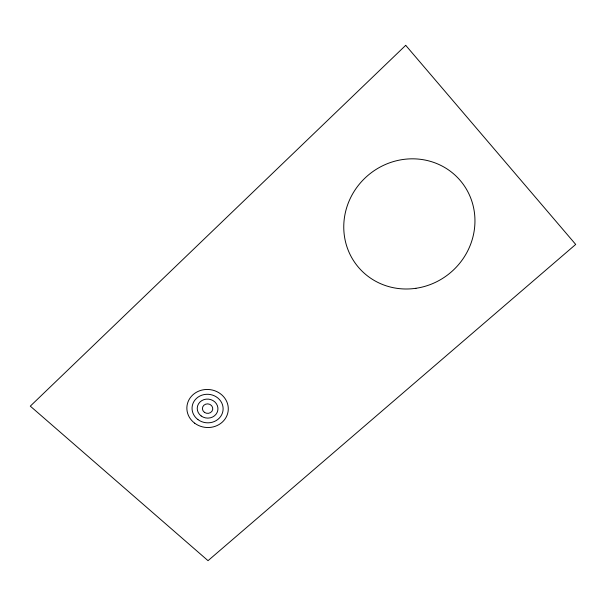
<?xml version="1.0" encoding="UTF-8"?>
<svg xmlns="http://www.w3.org/2000/svg" width="606" height="606" viewBox="0 0 606 606"><rect width="100%" height="100%" fill="white"/><g stroke="black" fill="none" stroke-linecap="round" stroke-linejoin="round"><path stroke-width="0.91" d="M405.709 45.329L30.3 406.141L208.032 560.671L575.7 244.423L405.709 45.329M415.928 288.297A66.88 63.774 -40.3 0 0 462.598 183.451A66.88 63.774 -40.3 0 0 349.548 199.988A66.88 63.774 -40.3 0 0 415.928 288.297M204.396 412.315A5.181 4.757 6 0 0 212.721 409.383A5.181 4.757 6 0 0 205.661 404.172A5.181 4.757 6 0 0 204.396 412.315M201.177 415.974A10.37 9.514 6 0 0 217.842 410.133A10.37 9.514 6 0 0 203.745 399.695A10.37 9.514 6 0 0 201.177 415.974M197.942 419.594A15.551 14.271 6 0 0 222.955 410.876A15.551 14.271 6 0 0 201.843 395.188A15.551 14.271 6 0 0 197.942 419.594M194.693 423.193A20.74 19.028 6 0 0 228.068 411.625A20.74 19.028 6 0 0 199.957 390.658A20.74 19.028 6 0 0 194.693 423.193"/></g></svg>
